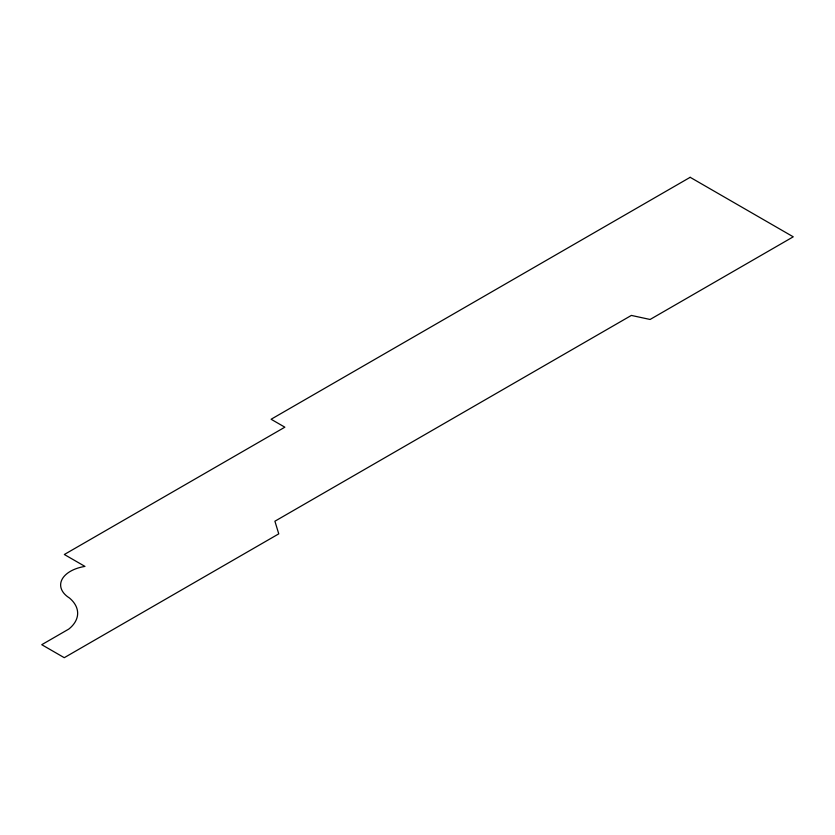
<?xml version="1.0" encoding="UTF-8"?>
<svg xmlns="http://www.w3.org/2000/svg" width="835" height="835" viewBox="0 0 835 835"><rect width="100%" height="100%" fill="white"/><g stroke="black" fill="none" stroke-linecap="round" stroke-linejoin="round"><path stroke-width="1.25" d="M690.18 177.312L271.104 419.253L284.85 427.186L64.337 554.503L84.951 566.401A33.379 19.268 0 0 0 69.441 597.985A46.791 27.012 0 0 1 68.783 629.089L41.75 644.693L64.264 657.688L278.754 533.857L274.903 521.217L631.364 315.421L650.089 319.471L793.25 236.816L690.18 177.312"/></g></svg>
